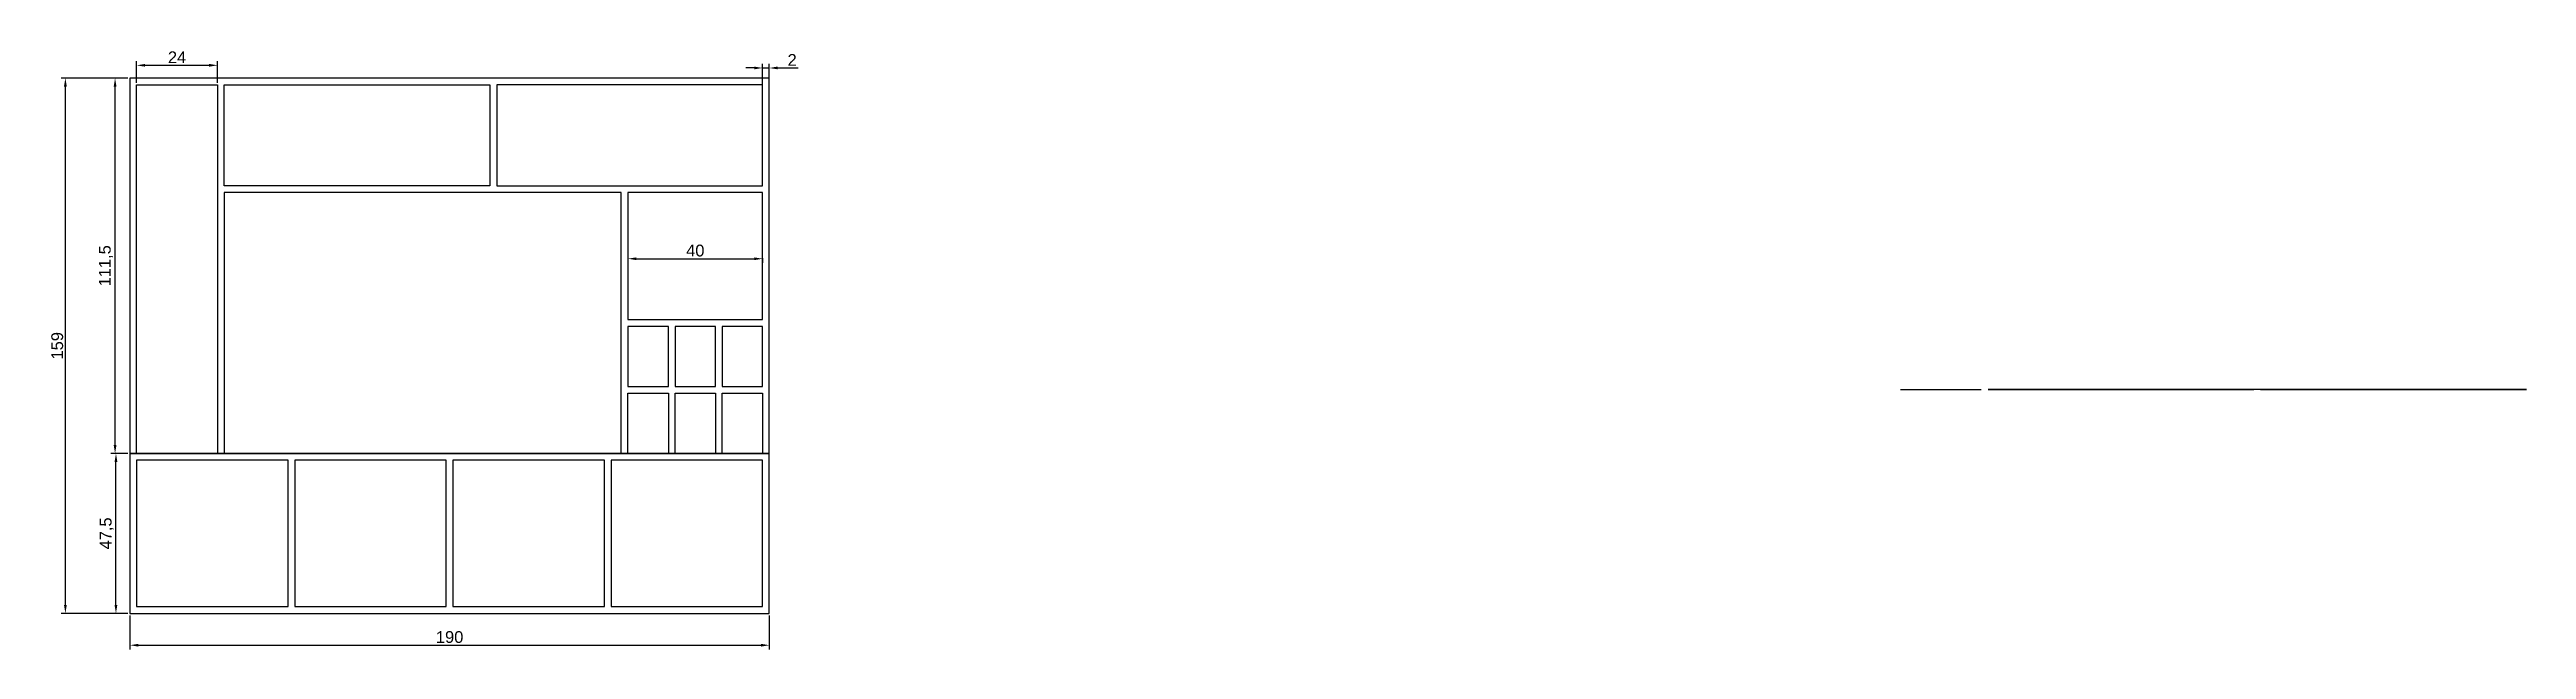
# Model space of a CAD drawing. Header units: millimetres. Extents: x -114 to 622, y 389 to 567.
import ezdxf

# ---------------------------------------------------------------- set-up
doc = ezdxf.new("R2010")
doc.units = ezdxf.units.MM
doc.styles.get("Standard").update_dxf_attribs({"font": 'arial.ttf'})
doc.dimstyles.new('ISO-25', dxfattribs={"dimtxt": 3.5, "dimasz": 2.5, "dimexe": 1.25, "dimexo": 0.625, "dimtad": 1, "dimtxsty": 'Standard', "dimcen": 2.5, "dimclrd": 1, "dimclre": 1, "dimclrt": 1, "dimadec": 0, "dimazin": 0, "dimtfac": 1, "dimtmove": 0, "dimatfit": 3, "dimfxl": 1, "dimarcsym": 0})

# ---------------------------------------------------------------- blocks, each defined once
blk = doc.blocks.new('*D1')
at = {"color": 1, "lineweight": -2, "transparency": 16777216}
for p, q in [((58.22, 505.16), (58.22, 503.76)), ((60.72, 505.01), (95.72, 505.01)), ((98.22, 505.16), (98.22, 503.76))]:
    blk.add_line(p, q, dxfattribs=at)
at = {"color": 1, "transparency": 16777216}
for points in [[(60.72, 505.42), (60.72, 504.59), (58.22, 505.01)], [(95.72, 505.42), (95.72, 504.59), (98.22, 505.01)]]:
    blk.add_solid(points, dxfattribs=at)
at = {"layer": 'Defpoints', "color": 0, "transparency": 16777216}
for p in [(58.22, 505.79), (98.22, 505.79), (98.22, 505.01)]:
    blk.add_point(p, dxfattribs=at)
at = {"color": 1, "transparency": 16777216, "insert": (78.22, 507.42), "char_height": 3.5, "attachment_point": 5}
blk.add_mtext('40', dxfattribs=at)
blk = doc.blocks.new('*D2')
at = {"color": 1, "lineweight": -2, "transparency": 16777216}
for p, q in [((-90.41, 447.16), (-95.18, 447.16)), ((-93.93, 402.16), (-93.93, 444.66)), ((-90.41, 399.66), (-95.18, 399.66))]:
    blk.add_line(p, q, dxfattribs=at)
at = {"color": 1, "transparency": 16777216}
for points in [[(-94.35, 444.66), (-93.52, 444.66), (-93.93, 447.16)], [(-94.35, 402.16), (-93.52, 402.16), (-93.93, 399.66)]]:
    blk.add_solid(points, dxfattribs=at)
at = {"layer": 'Defpoints', "color": 0, "transparency": 16777216}
for p in [(-93.93, 447.16), (-89.78, 447.16), (-89.78, 399.66)]:
    blk.add_point(p, dxfattribs=at)
at = {"color": 1, "transparency": 16777216, "insert": (-96.66, 423.41), "char_height": 3.5, "attachment_point": 5, "rotation": 90}
blk.add_mtext('47,5', dxfattribs=at)
blk = doc.blocks.new('*D3')
at = {"color": 1, "lineweight": -2, "transparency": 16777216}
for p, q in [((-90.41, 558.66), (-95.45, 558.66)), ((-94.2, 449.66), (-94.2, 556.16)), ((-90.41, 447.16), (-95.45, 447.16))]:
    blk.add_line(p, q, dxfattribs=at)
at = {"color": 1, "transparency": 16777216}
for points in [[(-94.61, 556.16), (-93.78, 556.16), (-94.2, 558.66)], [(-94.61, 449.66), (-93.78, 449.66), (-94.2, 447.16)]]:
    blk.add_solid(points, dxfattribs=at)
at = {"layer": 'Defpoints', "color": 0, "transparency": 16777216}
for p in [(-94.2, 558.66), (-89.78, 558.66), (-89.78, 447.16)]:
    blk.add_point(p, dxfattribs=at)
at = {"color": 1, "transparency": 16777216, "insert": (-96.93, 502.91), "char_height": 3.5, "attachment_point": 5, "rotation": 90}
blk.add_mtext('111,5', dxfattribs=at)
blk = doc.blocks.new('*D4')
at = {"color": 1, "lineweight": -2, "transparency": 16777216}
for p, q in [((95.72, 561.67), (93.22, 561.67)), ((98.22, 542.29), (98.22, 562.92)), ((98.22, 561.67), (100.22, 561.67)), ((100.22, 542.29), (100.22, 562.92)), ((102.72, 561.67), (108.78, 561.67))]:
    blk.add_line(p, q, dxfattribs=at)
at = {"color": 1, "transparency": 16777216}
for points in [[(95.72, 562.09), (95.72, 561.26), (98.22, 561.67)], [(102.72, 562.09), (102.72, 561.26), (100.22, 561.67)]]:
    blk.add_solid(points, dxfattribs=at)
at = {"layer": 'Defpoints', "color": 0, "transparency": 16777216}
for p in [(100.22, 561.67), (98.22, 541.66), (100.22, 541.66)]:
    blk.add_point(p, dxfattribs=at)
at = {"color": 1, "transparency": 16777216, "insert": (107, 564.06), "char_height": 3.5, "attachment_point": 5}
blk.add_mtext('2', dxfattribs=at)
blk = doc.blocks.new('*D5')
at = {"color": 1, "lineweight": -2, "transparency": 16777216}
for p, q in [((-87.78, 557.29), (-87.78, 563.71)), ((-85.28, 562.46), (-66.28, 562.46)), ((-63.78, 557.29), (-63.78, 563.71))]:
    blk.add_line(p, q, dxfattribs=at)
at = {"color": 1, "transparency": 16777216}
for points in [[(-85.28, 562.88), (-85.28, 562.05), (-87.78, 562.46)], [(-66.28, 562.88), (-66.28, 562.05), (-63.78, 562.46)]]:
    blk.add_solid(points, dxfattribs=at)
at = {"layer": 'Defpoints', "color": 0, "transparency": 16777216}
for p in [(-63.78, 562.46), (-87.78, 556.66), (-63.78, 556.66)]:
    blk.add_point(p, dxfattribs=at)
at = {"color": 1, "transparency": 16777216, "insert": (-75.78, 564.85), "char_height": 3.5, "attachment_point": 5}
blk.add_mtext('24', dxfattribs=at)
blk = doc.blocks.new('*D6')
at = {"color": 1, "lineweight": -2, "transparency": 16777216}
for p, q in [((-90.41, 558.66), (-110.21, 558.66)), ((-108.96, 402.16), (-108.96, 556.16)), ((-90.41, 399.66), (-110.21, 399.66))]:
    blk.add_line(p, q, dxfattribs=at)
at = {"color": 1, "transparency": 16777216}
for points in [[(-109.38, 556.16), (-108.54, 556.16), (-108.96, 558.66)], [(-109.38, 402.16), (-108.54, 402.16), (-108.96, 399.66)]]:
    blk.add_solid(points, dxfattribs=at)
at = {"layer": 'Defpoints', "color": 0, "transparency": 16777216}
for p in [(-108.96, 558.66), (-89.78, 558.66), (-89.78, 399.66)]:
    blk.add_point(p, dxfattribs=at)
at = {"color": 1, "transparency": 16777216, "insert": (-111.37, 479.16), "char_height": 3.5, "attachment_point": 5, "rotation": 90}
blk.add_mtext('159', dxfattribs=at)
blk = doc.blocks.new('*D7')
at = {"color": 1, "lineweight": -2, "transparency": 16777216}
for p, q in [((-89.78, 399.04), (-89.78, 388.96)), ((100.22, 399.04), (100.22, 388.96)), ((-87.28, 390.21), (97.72, 390.21))]:
    blk.add_line(p, q, dxfattribs=at)
at = {"color": 1, "transparency": 16777216}
for points in [[(-87.28, 390.62), (-87.28, 389.79), (-89.78, 390.21)], [(97.72, 390.62), (97.72, 389.79), (100.22, 390.21)]]:
    blk.add_solid(points, dxfattribs=at)
at = {"layer": 'Defpoints', "color": 0, "transparency": 16777216}
for p in [(-89.78, 399.66), (100.22, 399.66), (100.22, 390.21)]:
    blk.add_point(p, dxfattribs=at)
at = {"color": 1, "transparency": 16777216, "insert": (5.22, 392.62), "char_height": 3.5, "attachment_point": 5}
blk.add_mtext('190', dxfattribs=at)

msp = doc.modelspace()

# ---------------------------------------------------------------- linework, layer by layer
msp.add_line((-61.784, 447.163), (56.216, 447.163))
for points in [[(-89.784, 447.163), (100.216, 447.163), (100.216, 558.663), (-89.784, 558.663)], [(17.216, 556.663), (17.216, 526.663), (-61.784, 526.663), (-61.784, 556.663)], [(98.216, 556.663), (19.216, 556.663), (19.216, 526.663), (98.216, 526.663)], [(58.216, 524.663), (58.216, 486.913), (98.216, 486.913), (98.216, 524.663)], [(58.216, 467.038), (70.216, 467.038), (70.216, 484.913), (58.216, 484.913)], [(84.216, 484.913), (72.216, 484.913), (72.216, 467.038), (84.216, 467.038)], [(98.216, 484.913), (86.216, 484.913), (86.216, 467.038), (98.216, 467.038)], [(-89.784, 399.663), (100.216, 399.663), (100.216, 447.163), (-89.784, 447.163)], [(-42.784, 445.163), (-87.784, 445.163), (-87.784, 401.663), (-42.784, 401.663)], [(-40.784, 445.163), (-40.784, 401.663), (4.216, 401.663), (4.216, 445.163)], [(6.216, 445.163), (6.216, 401.663), (51.216, 401.663), (51.216, 445.163)], [(53.216, 401.663), (98.216, 401.663), (98.216, 445.163), (53.216, 445.163)]]:
    msp.add_lwpolyline(points, close=True)
for points in [[(-87.784, 447.163), (-87.784, 556.663), (-63.784, 556.663), (-63.784, 447.163)], [(56.216, 447.163), (56.216, 524.663), (-61.784, 524.663), (-61.784, 447.163)], [(58.216, 447.163), (58.216, 465.038), (70.216, 465.038), (70.216, 447.163)], [(72.216, 447.163), (72.216, 465.038), (84.216, 465.038), (84.216, 447.163)], [(86.216, 447.163), (86.216, 465.038), (98.216, 465.038), (98.216, 447.163)]]:
    msp.add_lwpolyline(points)
at = {"extrusion": (0, -1, 6.12323e-17), "elevation": -466.196}
for points in [[(436.371, 54.5), (436.371, 164), (460.371, 164), (460.371, 54.5)], [(580.371, 54.5), (580.371, 132), (462.371, 132), (462.371, 54.5)], [(582.371, 54.5), (582.371, 72.375), (594.371, 72.375), (594.371, 54.5)], [(596.371, 54.5), (596.371, 72.375), (608.371, 72.375), (608.371, 54.5)], [(610.371, 54.5), (610.371, 72.375), (622.371, 72.375), (622.371, 54.5)]]:
    msp.add_lwpolyline(points, dxfattribs=at)
for points in [[(541.371, 164), (541.371, 134), (462.371, 134), (462.371, 164)], [(622.371, 164), (543.371, 164), (543.371, 134), (622.371, 134)], [(582.371, 74.375), (594.371, 74.375), (594.371, 92.25), (582.371, 92.25)], [(582.371, 132), (582.371, 94.25), (622.371, 94.25), (622.371, 132)], [(608.371, 92.25), (596.371, 92.25), (596.371, 74.375), (608.371, 74.375)], [(622.371, 92.25), (610.371, 92.25), (610.371, 74.375), (622.371, 74.375)]]:
    msp.add_lwpolyline(points, close=True, dxfattribs=at)

# ---------------------------------------------------------------- dimensions: what is measured, and where the dimension line sits
for base, p1, p2, picture, middle in [((-63.784, 562.463), (-87.784, 556.663), (-63.784, 556.663), '*D5', (-75.784, 564.845)), ((100.216, 561.674), (98.216, 541.663), (100.216, 541.663), '*D4', (107, 564.056)), ((98.216, 505.006), (58.216, 505.788), (98.216, 505.788), '*D1', (78.216, 507.418)), ((100.216, 390.207), (-89.784, 399.663), (100.216, 399.663), '*D7', (5.216, 392.619))]:
    dim = msp.add_linear_dim(base=base, p1=p1, p2=p2, dimstyle='ISO-25')
    dim.commit()
    dim.dimension.update_dxf_attribs({"geometry": picture, "text_midpoint": middle})
for base, p1, p2, picture, middle in [((-108.961, 558.663), (-89.784, 399.663), (-89.784, 558.663), '*D6', (-111.373, 479.163)), ((-94.197, 558.663), (-89.784, 447.163), (-89.784, 558.663), '*D3', (-96.926, 502.913)), ((-93.935, 447.163), (-89.784, 399.663), (-89.784, 447.163), '*D2', (-96.656, 423.413))]:
    dim = msp.add_linear_dim(base=base, p1=p1, p2=p2, angle=90, dimstyle='ISO-25')
    dim.commit()
    dim.dimension.update_dxf_attribs({"geometry": picture, "text_midpoint": middle})

doc.saveas('drawing.dxf')
